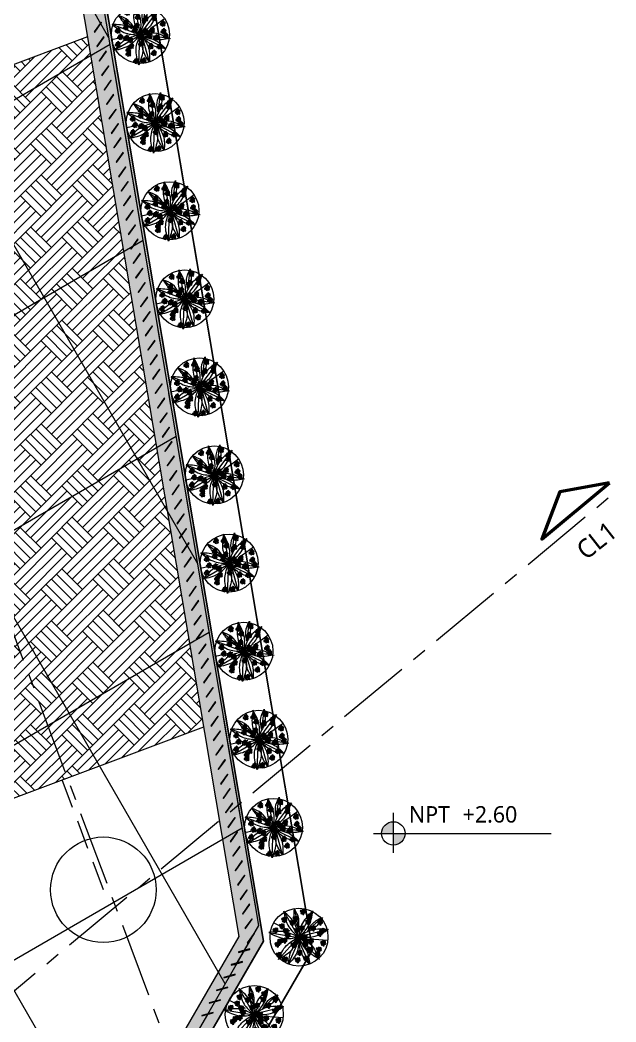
# Model space of a CAD drawing. Header units: inches. Extents: x 0 to 766, y -245 to 236.
# Drawn here: x 282.6 to 287.68, y 72.27 to 80.82 of the extents above; entities that cross this region are included whole.
import ezdxf
from ezdxf.enums import TextEntityAlignment as Align

# ---------------------------------------------------------------- set-up
doc = ezdxf.new("R2010")
doc.units = ezdxf.units.IN
doc.header["$MEASUREMENT"] = 0
for name, pattern in [('ACAD_ISO13W100', [36, 12, -3, 12, -3, 0, -3, 0, -3]), ('XREF_MOBILIARIO_200612$0$DASHED', [19.05, 12.7, -6.35]), ('XREF_MOBILIARIO_200612$0$DASHED2', [0.375, 0.25, -0.125]), ('XREF_PAISAJISMO_200612$0$CENTERX2', [101.6, 63.5, -12.7, 12.7, -12.7])]:
    doc.linetypes.add(name, pattern=pattern)
for name, color, linetype, lineweight in [('DLP_ETAPAS', 251, 'Continuous', 9), ('DLP_HATCH', 251, 'Continuous', 9), ('XREF_MOBILIARIO_200612$0$A-TECHO-PROY', 251, 'XREF_MOBILIARIO_200612$0$DASHED', 9), ('XREF_MOBILIARIO_200612$0$I-MUEBLES', 251, 'Continuous', 9), ('XREF_PAISAJISMO_200612$0$A-AN-CORTE', 251, 'Continuous', 9), ('XREF_PAISAJISMO_200612$0$A-AN-TEXT-NIVEL', 251, 'Continuous', 9), ('XREF_PAISAJISMO_200612$0$A-CARP', 251, 'Continuous', 9), ('XREF_PAISAJISMO_200612$0$A-MURO BAJO', 251, 'Continuous', 9), ('XREF_PAISAJISMO_200612$0$A-PISO', 251, 'Continuous', 9), ('XREF_PAISAJISMO_200612$0$HATCH MUROS', 251, 'Continuous', 9), ('XREF_VEGETACION_200612$0$0_PA_alternathera verde', 251, 'Continuous', 9), ('XREF_VEGETACION_200612$0$0_PA_TECOMARIA', 251, 'Continuous', 9), ('XREF_VEGETACION_200612$0$0_PA_VEGETACION', 251, 'Continuous', 9)]:
    doc.layers.add(name, color=color, linetype=linetype, lineweight=lineweight)
doc.styles.add('XREF_PAISAJISMO_200612$0$AMB 50', font='l_10646.ttf', dxfattribs={"height": 0.2})
doc.styles.add('XREF_PAISAJISMO_200612$0$NIVEL50', font='l_10646.ttf', dxfattribs={"height": 0.2})

# ---------------------------------------------------------------- blocks, each defined once
blk = doc.blocks.new('XREF_VEGETACION_200612$0$TECOMARIA1')
at = {"layer": 'XREF_VEGETACION_200612$0$0_PA_TECOMARIA', "color": 87, "lineweight": 0, "true_color": 0x50873a}
for p, q in [((-0.1413, 0.2525), (0.004, 0.0006)), ((-0.0383, 0.2759), (0.0034, 0.0851)), ((0.1426, 0.2507), (0.004, 0.0006)), ((-0.2346, 0.1388), (-0.0803, 0.0606)), ((0.22, 0.1821), (0.0943, 0.0634)), ((-0.2816, 0.0442), (0.0012, -0.0018)), ((0.2914, 0.0743), (0.0092, 0.0045)), ((0.2056, -0.2155), (0.0092, 0.0045)), ((-0.1897, -0.2155), (0.0012, -0.0018)), ((-0.0936, -0.2594), (0.008, -0.0327)), ((0.1095, -0.2594), (0.008, -0.0327)), ((0.2853, -0.0311), (0.1128, -0.0199))]:
    blk.add_line(p, q, dxfattribs=at)
at = {"layer": 'XREF_VEGETACION_200612$0$0_PA_TECOMARIA', "color": 20, "lineweight": 0, "true_color": 0xf94f06}
for points in [[(-0.0353, 0.1908), (-0.0445, 0.1948), (-0.0511, 0.1872), (-0.0459, 0.1786), (-0.0361, 0.1809)], [(-0.0176, 0.1965), (-0.0268, 0.2005), (-0.0334, 0.1929), (-0.0282, 0.1843), (-0.0185, 0.1865)], [(-0.0022, 0.1952), (-0.0114, 0.1991), (-0.018, 0.1915), (-0.0129, 0.1829), (-0.0031, 0.1852)], [(0.0352, 0.2553), (0.026, 0.2592), (0.0194, 0.2517), (0.0246, 0.2431), (0.0344, 0.2453)], [(0.0408, 0.2379), (0.0316, 0.2418), (0.025, 0.2343), (0.0301, 0.2257), (0.0399, 0.2279)], [(0.0529, 0.261), (0.0437, 0.2649), (0.0371, 0.2574), (0.0423, 0.2488), (0.0521, 0.251)], [(0.0545, 0.2455), (0.0453, 0.2495), (0.0387, 0.2419), (0.0438, 0.2333), (0.0536, 0.2355)], [(0.0561, 0.2292), (0.0468, 0.2331), (0.0403, 0.2256), (0.0454, 0.217), (0.0552, 0.2192)], [(0.0683, 0.2596), (0.0591, 0.2636), (0.0525, 0.256), (0.0577, 0.2474), (0.0674, 0.2496)], [(0.0698, 0.2437), (0.0606, 0.2476), (0.054, 0.2401), (0.0591, 0.2315), (0.0689, 0.2337)], [(0.0949, 0.2124), (0.0857, 0.2163), (0.0791, 0.2087), (0.0842, 0.2001), (0.094, 0.2024)], [(0.1004, 0.1949), (0.0912, 0.1989), (0.0846, 0.1913), (0.0898, 0.1827), (0.0995, 0.185)], [(0.1126, 0.2181), (0.1033, 0.222), (0.0968, 0.2144), (0.1019, 0.2058), (0.1117, 0.2081)], [(0.1141, 0.2026), (0.1049, 0.2065), (0.0983, 0.199), (0.1035, 0.1904), (0.1132, 0.1926)], [(0.1279, 0.2167), (0.1187, 0.2206), (0.1121, 0.2131), (0.1173, 0.2045), (0.1271, 0.2067)], [(0.1294, 0.2007), (0.1202, 0.2047), (0.1136, 0.1971), (0.1188, 0.1885), (0.1285, 0.1908)], [(-0.1672, 0.1182), (-0.1764, 0.1221), (-0.183, 0.1146), (-0.1779, 0.106), (-0.1681, 0.1082)], [(-0.1617, 0.1008), (-0.1709, 0.1047), (-0.1775, 0.0971), (-0.1723, 0.0885), (-0.1626, 0.0908)], [(-0.1495, 0.1239), (-0.1587, 0.1278), (-0.1653, 0.1203), (-0.1602, 0.1117), (-0.1504, 0.1139)], [(-0.148, 0.1084), (-0.1572, 0.1123), (-0.1638, 0.1048), (-0.1586, 0.0962), (-0.1488, 0.0984)], [(-0.1448, 0.1795), (-0.154, 0.1834), (-0.1606, 0.1759), (-0.1554, 0.1673), (-0.1456, 0.1695)], [(-0.1392, 0.1621), (-0.1484, 0.166), (-0.155, 0.1584), (-0.1499, 0.1498), (-0.1401, 0.1521)], [(-0.1341, 0.1225), (-0.1434, 0.1265), (-0.15, 0.1189), (-0.1448, 0.1103), (-0.135, 0.1125)], [(-0.1327, 0.1066), (-0.1419, 0.1105), (-0.1485, 0.1029), (-0.1433, 0.0943), (-0.1335, 0.0966)], [(-0.1271, 0.1852), (-0.1363, 0.1891), (-0.1429, 0.1816), (-0.1377, 0.173), (-0.1279, 0.1752)], [(-0.1255, 0.1697), (-0.1347, 0.1736), (-0.1413, 0.1661), (-0.1362, 0.1575), (-0.1264, 0.1597)], [(-0.1239, 0.1534), (-0.1332, 0.1573), (-0.1397, 0.1498), (-0.1346, 0.1412), (-0.1248, 0.1434)], [(-0.1117, 0.1838), (-0.1209, 0.1878), (-0.1275, 0.1802), (-0.1223, 0.1716), (-0.1126, 0.1738)], [(-0.1102, 0.1679), (-0.1194, 0.1718), (-0.126, 0.1642), (-0.1209, 0.1556), (-0.1111, 0.1579)], [(-0.0667, 0.1532), (-0.0759, 0.1571), (-0.0825, 0.1495), (-0.0773, 0.1409), (-0.0676, 0.1432)], [(-0.0611, 0.1358), (-0.0704, 0.1397), (-0.077, 0.1321), (-0.0718, 0.1235), (-0.062, 0.1258)], [(-0.049, 0.1589), (-0.0582, 0.1628), (-0.0648, 0.1552), (-0.0596, 0.1466), (-0.0499, 0.1489)], [(-0.0474, 0.1434), (-0.0567, 0.1473), (-0.0632, 0.1398), (-0.0581, 0.1312), (-0.0483, 0.1334)], [(-0.0459, 0.1271), (-0.0551, 0.131), (-0.0617, 0.1234), (-0.0565, 0.1148), (-0.0467, 0.1171)], [(-0.0336, 0.1575), (-0.0428, 0.1614), (-0.0494, 0.1539), (-0.0443, 0.1453), (-0.0345, 0.1475)], [(-0.0321, 0.1416), (-0.0414, 0.1455), (-0.048, 0.1379), (-0.0428, 0.1293), (-0.033, 0.1316)], [(-0.0297, 0.1734), (-0.039, 0.1774), (-0.0455, 0.1698), (-0.0404, 0.1612), (-0.0306, 0.1634)], [(-0.016, 0.1811), (-0.0252, 0.185), (-0.0318, 0.1774), (-0.0267, 0.1688), (-0.0169, 0.1711)], [(-0.0144, 0.1647), (-0.0237, 0.1687), (-0.0303, 0.1611), (-0.0251, 0.1525), (-0.0153, 0.1547)], [(-0.0007, 0.1792), (-0.01, 0.1831), (-0.0165, 0.1756), (-0.0114, 0.167), (-0.0016, 0.1692)], [(0.0249, 0.0984), (0.0157, 0.1023), (0.0091, 0.0947), (0.0142, 0.0861), (0.024, 0.0884)], [(0.0426, 0.104), (0.0333, 0.108), (0.0268, 0.1004), (0.0319, 0.0918), (0.0417, 0.0941)], [(0.0579, 0.1027), (0.0487, 0.1066), (0.0421, 0.0991), (0.0473, 0.0905), (0.0571, 0.0927)], [(0.085, 0.1585), (0.0758, 0.1625), (0.0692, 0.1549), (0.0744, 0.1463), (0.0842, 0.1485)], [(0.0906, 0.1411), (0.0814, 0.145), (0.0748, 0.1375), (0.0799, 0.1289), (0.0897, 0.1311)], [(0.1027, 0.1642), (0.0935, 0.1681), (0.0869, 0.1606), (0.0921, 0.152), (0.1019, 0.1542)], [(0.1043, 0.1487), (0.0951, 0.1527), (0.0885, 0.1451), (0.0936, 0.1365), (0.1034, 0.1388)], [(0.1059, 0.1324), (0.0966, 0.1363), (0.0901, 0.1288), (0.0952, 0.1202), (0.105, 0.1224)], [(0.1157, 0.1863), (0.1065, 0.1902), (0.0999, 0.1826), (0.105, 0.174), (0.1148, 0.1763)], [(0.1181, 0.1629), (0.1089, 0.1668), (0.1023, 0.1592), (0.1075, 0.1506), (0.1172, 0.1529)], [(0.1196, 0.1469), (0.1104, 0.1508), (0.1038, 0.1433), (0.1089, 0.1347), (0.1187, 0.1369)], [(0.1335, 0.0984), (0.1242, 0.1023), (0.1177, 0.0947), (0.1228, 0.0861), (0.1326, 0.0884)], [(0.1512, 0.104), (0.1419, 0.108), (0.1354, 0.1004), (0.1405, 0.0918), (0.1503, 0.0941)], [(0.1665, 0.1027), (0.1573, 0.1066), (0.1507, 0.0991), (0.1559, 0.0905), (0.1657, 0.0927)], [(0.2008, 0.155), (0.1916, 0.1589), (0.185, 0.1513), (0.1901, 0.1427), (0.1999, 0.145)], [(0.2063, 0.1376), (0.1971, 0.1415), (0.1905, 0.1339), (0.1957, 0.1253), (0.2054, 0.1276)], [(0.2185, 0.1607), (0.2093, 0.1646), (0.2027, 0.157), (0.2078, 0.1484), (0.2176, 0.1507)], [(0.22, 0.1452), (0.2108, 0.1491), (0.2042, 0.1416), (0.2094, 0.133), (0.2192, 0.1352)], [(0.2216, 0.1289), (0.2124, 0.1328), (0.2058, 0.1252), (0.211, 0.1166), (0.2207, 0.1189)], [(0.2339, 0.1593), (0.2246, 0.1632), (0.218, 0.1557), (0.2232, 0.1471), (0.233, 0.1493)], [(0.2353, 0.1433), (0.2261, 0.1473), (0.2195, 0.1397), (0.2247, 0.1311), (0.2344, 0.1334)], [(-0.2291, 0.0778), (-0.2384, 0.0818), (-0.2449, 0.0742), (-0.2398, 0.0656), (-0.23, 0.0679)], [(-0.2236, 0.0604), (-0.2328, 0.0643), (-0.2394, 0.0568), (-0.2343, 0.0482), (-0.2245, 0.0504)], [(-0.2114, 0.0835), (-0.2207, 0.0875), (-0.2273, 0.0799), (-0.2221, 0.0713), (-0.2123, 0.0735)], [(-0.2099, 0.0681), (-0.2191, 0.072), (-0.2257, 0.0644), (-0.2205, 0.0558), (-0.2108, 0.0581)], [(-0.2083, 0.0517), (-0.2175, 0.0557), (-0.2241, 0.0481), (-0.219, 0.0395), (-0.2092, 0.0417)], [(-0.1961, 0.0822), (-0.2053, 0.0861), (-0.2119, 0.0785), (-0.2067, 0.0699), (-0.197, 0.0722)], [(-0.1946, 0.0662), (-0.2038, 0.0701), (-0.2104, 0.0626), (-0.2053, 0.054), (-0.1955, 0.0562)], [(-0.1464, 0.0921), (-0.1556, 0.096), (-0.1622, 0.0885), (-0.157, 0.0799), (-0.1473, 0.0821)], [(-0.1286, 0.0725), (-0.1378, 0.0764), (-0.1444, 0.0689), (-0.1392, 0.0603), (-0.1295, 0.0625)], [(-0.123, 0.0551), (-0.1323, 0.059), (-0.1389, 0.0514), (-0.1337, 0.0428), (-0.1239, 0.0451)], [(-0.1109, 0.0782), (-0.1201, 0.0821), (-0.1267, 0.0746), (-0.1215, 0.066), (-0.1118, 0.0682)], [(-0.1107, 0.0312), (-0.1199, 0.0351), (-0.1265, 0.0276), (-0.1213, 0.019), (-0.1115, 0.0212)], [(-0.1093, 0.0627), (-0.1186, 0.0667), (-0.1251, 0.0591), (-0.12, 0.0505), (-0.1102, 0.0527)], [(-0.1077, 0.0464), (-0.117, 0.0503), (-0.1236, 0.0428), (-0.1184, 0.0342), (-0.1086, 0.0364)], [(-0.1051, 0.0138), (-0.1144, 0.0177), (-0.1209, 0.0102), (-0.1158, 0.0016), (-0.106, 0.0038)], [(-0.0955, 0.0768), (-0.1047, 0.0808), (-0.1113, 0.0732), (-0.1062, 0.0646), (-0.0964, 0.0668)], [(-0.094, 0.0609), (-0.1033, 0.0648), (-0.1098, 0.0572), (-0.1047, 0.0486), (-0.0949, 0.0509)], [(-0.093, 0.0369), (-0.1022, 0.0408), (-0.1088, 0.0333), (-0.1036, 0.0247), (-0.0938, 0.0269)], [(-0.0914, 0.0214), (-0.1006, 0.0254), (-0.1072, 0.0178), (-0.1021, 0.0092), (-0.0923, 0.0114)], [(-0.0898, 0.0051), (-0.0991, 0.009), (-0.1056, 0.0015), (-0.1005, -0.0071), (-0.0907, -0.0049)], [(-0.0776, 0.0355), (-0.0868, 0.0395), (-0.0934, 0.0319), (-0.0883, 0.0233), (-0.0785, 0.0255)], [(-0.0761, 0.0196), (-0.0853, 0.0235), (-0.0919, 0.0159), (-0.0868, 0.0073), (-0.077, 0.0096)], [(-0.0227, 0.0778), (-0.0319, 0.0818), (-0.0385, 0.0742), (-0.0334, 0.0656), (-0.0236, 0.0679)], [(-0.0172, 0.0604), (-0.0264, 0.0643), (-0.033, 0.0568), (-0.0278, 0.0482), (-0.0181, 0.0504)], [(-0.0119, 0.0142), (-0.0212, 0.0181), (-0.0277, 0.0105), (-0.0226, 0.0019), (-0.0128, 0.0042)], [(-0.0064, -0.0033), (-0.0156, 0.0007), (-0.0222, -0.0069), (-0.0171, -0.0155), (-0.0073, -0.0132)], [(-0.005, 0.0835), (-0.0142, 0.0875), (-0.0208, 0.0799), (-0.0157, 0.0713), (-0.0059, 0.0735)], [(-0.0035, 0.0681), (-0.0127, 0.072), (-0.0193, 0.0644), (-0.0141, 0.0558), (-0.0043, 0.0581)], [(-0.0019, 0.0517), (-0.0111, 0.0557), (-0.0177, 0.0481), (-0.0125, 0.0395), (-0.0028, 0.0417)], [(0.0058, 0.0199), (-0.0035, 0.0238), (-0.01, 0.0162), (-0.0049, 0.0076), (0.0049, 0.0099)], [(0.0073, 0.0044), (-0.0019, 0.0083), (-0.0085, 0.0008), (-0.0033, -0.0078), (0.0064, -0.0056)], [(0.0104, 0.0822), (0.0011, 0.0861), (-0.0054, 0.0785), (-0.0003, 0.0699), (0.0095, 0.0722)], [(0.0118, 0.0662), (0.0026, 0.0701), (-0.004, 0.0626), (0.0012, 0.054), (0.011, 0.0562)], [(0.0211, 0.0185), (0.0119, 0.0224), (0.0053, 0.0149), (0.0105, 0.0063), (0.0203, 0.0085)], [(0.0226, 0.0025), (0.0134, 0.0065), (0.0068, -0.0011), (0.012, -0.0097), (0.0217, -0.0074)], [(0.0304, 0.0809), (0.0212, 0.0849), (0.0146, 0.0773), (0.0198, 0.0687), (0.0295, 0.071)], [(0.0441, 0.0886), (0.0349, 0.0925), (0.0283, 0.0849), (0.0335, 0.0763), (0.0432, 0.0786)], [(0.0457, 0.0722), (0.0365, 0.0762), (0.0299, 0.0686), (0.0351, 0.06), (0.0448, 0.0623)], [(0.0536, 0.0142), (0.0444, 0.0181), (0.0378, 0.0105), (0.0429, 0.0019), (0.0527, 0.0042)], [(0.0591, -0.0033), (0.0499, 0.0007), (0.0433, -0.0069), (0.0485, -0.0155), (0.0582, -0.0132)], [(0.0594, 0.0867), (0.0502, 0.0907), (0.0436, 0.0831), (0.0488, 0.0745), (0.0585, 0.0767)], [(0.0713, 0.0199), (0.0621, 0.0238), (0.0555, 0.0162), (0.0606, 0.0076), (0.0704, 0.0099)], [(0.0728, 0.0044), (0.0636, 0.0083), (0.057, 0.0008), (0.0622, -0.0078), (0.072, -0.0056)], [(0.0867, 0.0185), (0.0774, 0.0224), (0.0708, 0.0149), (0.076, 0.0063), (0.0858, 0.0085)], [(0.0881, 0.0025), (0.0789, 0.0065), (0.0723, -0.0011), (0.0775, -0.0097), (0.0872, -0.0074)], [(0.139, 0.0809), (0.1298, 0.0849), (0.1232, 0.0773), (0.1284, 0.0687), (0.1381, 0.071)], [(0.1527, 0.0886), (0.1435, 0.0925), (0.1369, 0.0849), (0.1421, 0.0763), (0.1518, 0.0786)], [(0.1543, 0.0722), (0.1451, 0.0762), (0.1385, 0.0686), (0.1436, 0.06), (0.1534, 0.0623)], [(0.168, 0.0867), (0.1588, 0.0907), (0.1522, 0.0831), (0.1574, 0.0745), (0.1671, 0.0767)], [(0.1972, 0.0473), (0.188, 0.0513), (0.1814, 0.0437), (0.1865, 0.0351), (0.1963, 0.0374)], [(0.2027, 0.0299), (0.1935, 0.0339), (0.1869, 0.0263), (0.1921, 0.0177), (0.2018, 0.0199)], [(0.2149, 0.053), (0.2057, 0.057), (0.1991, 0.0494), (0.2042, 0.0408), (0.214, 0.043)], [(0.2164, 0.0376), (0.2072, 0.0415), (0.2006, 0.0339), (0.2058, 0.0253), (0.2156, 0.0276)], [(0.218, 0.0212), (0.2088, 0.0252), (0.2022, 0.0176), (0.2074, 0.009), (0.2171, 0.0112)], [(0.2221, 0.0752), (0.2128, 0.0791), (0.2062, 0.0715), (0.2114, 0.0629), (0.2212, 0.0652)], [(0.2276, 0.0578), (0.2184, 0.0617), (0.2118, 0.0541), (0.2169, 0.0455), (0.2267, 0.0478)], [(0.2303, 0.0517), (0.221, 0.0556), (0.2145, 0.048), (0.2196, 0.0394), (0.2294, 0.0417)], [(0.2317, 0.0357), (0.2225, 0.0397), (0.2159, 0.0321), (0.2211, 0.0235), (0.2309, 0.0257)], [(0.2398, 0.0809), (0.2305, 0.0848), (0.2239, 0.0772), (0.2291, 0.0686), (0.2389, 0.0709)], [(0.2413, 0.0654), (0.2321, 0.0693), (0.2255, 0.0618), (0.2306, 0.0532), (0.2404, 0.0554)], [(0.2429, 0.0491), (0.2337, 0.053), (0.2271, 0.0454), (0.2322, 0.0368), (0.242, 0.0391)], [(0.2551, 0.0795), (0.2459, 0.0834), (0.2393, 0.0759), (0.2445, 0.0673), (0.2542, 0.0695)], [(0.2566, 0.0636), (0.2474, 0.0675), (0.2408, 0.0599), (0.2459, 0.0513), (0.2557, 0.0536)], [(-0.2094, -0.0567), (-0.2186, -0.0528), (-0.2252, -0.0603), (-0.22, -0.0689), (-0.2103, -0.0667)], [(-0.2039, -0.0741), (-0.2131, -0.0702), (-0.2197, -0.0777), (-0.2145, -0.0863), (-0.2047, -0.0841)], [(-0.1917, -0.051), (-0.2009, -0.0471), (-0.2075, -0.0546), (-0.2024, -0.0632), (-0.1926, -0.061)], [(-0.1901, -0.0665), (-0.1994, -0.0625), (-0.206, -0.0701), (-0.2008, -0.0787), (-0.191, -0.0765)], [(-0.1886, -0.0828), (-0.1978, -0.0789), (-0.2044, -0.0864), (-0.1992, -0.095), (-0.1894, -0.0928)], [(-0.1839, -0.0277), (-0.1931, -0.0238), (-0.1997, -0.0313), (-0.1946, -0.0399), (-0.1848, -0.0377)], [(-0.1784, -0.0451), (-0.1876, -0.0412), (-0.1942, -0.0488), (-0.189, -0.0574), (-0.1792, -0.0551)], [(-0.1763, -0.0524), (-0.1856, -0.0484), (-0.1921, -0.056), (-0.187, -0.0646), (-0.1772, -0.0623)], [(-0.1749, -0.0683), (-0.1841, -0.0644), (-0.1907, -0.0719), (-0.1855, -0.0805), (-0.1757, -0.0783)], [(-0.1662, -0.022), (-0.1754, -0.0181), (-0.182, -0.0256), (-0.1769, -0.0343), (-0.1671, -0.032)], [(-0.1647, -0.0375), (-0.1739, -0.0336), (-0.1805, -0.0411), (-0.1753, -0.0497), (-0.1655, -0.0475)], [(-0.1631, -0.0538), (-0.1723, -0.0499), (-0.1789, -0.0574), (-0.1737, -0.066), (-0.164, -0.0638)], [(-0.1508, -0.0234), (-0.1601, -0.0194), (-0.1666, -0.027), (-0.1615, -0.0356), (-0.1517, -0.0334)], [(-0.1494, -0.0393), (-0.1586, -0.0354), (-0.1652, -0.043), (-0.16, -0.0516), (-0.1502, -0.0493)], [(-0.1412, -0.0181), (-0.1504, -0.0142), (-0.157, -0.0218), (-0.1518, -0.0304), (-0.1421, -0.0281)], [(-0.1356, -0.0355), (-0.1449, -0.0316), (-0.1515, -0.0392), (-0.1463, -0.0478), (-0.1365, -0.0455)], [(-0.1235, -0.0124), (-0.1327, -0.0085), (-0.1393, -0.0161), (-0.1341, -0.0247), (-0.1244, -0.0224)], [(-0.1219, -0.0279), (-0.1312, -0.024), (-0.1377, -0.0315), (-0.1326, -0.0401), (-0.1228, -0.0379)], [(-0.1203, -0.0442), (-0.1296, -0.0403), (-0.1362, -0.0479), (-0.131, -0.0565), (-0.1212, -0.0542)], [(-0.1081, -0.0138), (-0.1173, -0.0099), (-0.1239, -0.0174), (-0.1188, -0.026), (-0.109, -0.0238)], [(-0.1066, -0.0297), (-0.1159, -0.0258), (-0.1224, -0.0334), (-0.1173, -0.042), (-0.1075, -0.0397)], [(-0.0541, -0.0603), (-0.0633, -0.0563), (-0.0699, -0.0639), (-0.0648, -0.0725), (-0.055, -0.0703)], [(-0.0486, -0.0777), (-0.0578, -0.0738), (-0.0644, -0.0813), (-0.0592, -0.0899), (-0.0495, -0.0877)], [(-0.0364, -0.0546), (-0.0456, -0.0507), (-0.0522, -0.0582), (-0.0471, -0.0668), (-0.0373, -0.0646)], [(-0.0349, -0.0701), (-0.0441, -0.0661), (-0.0507, -0.0737), (-0.0455, -0.0823), (-0.0358, -0.08)], [(-0.0333, -0.0864), (-0.0425, -0.0825), (-0.0491, -0.09), (-0.0439, -0.0986), (-0.0342, -0.0964)], [(-0.021, -0.0559), (-0.0303, -0.052), (-0.0369, -0.0596), (-0.0317, -0.0682), (-0.0219, -0.0659)], [(-0.0196, -0.0719), (-0.0288, -0.068), (-0.0354, -0.0755), (-0.0302, -0.0841), (-0.0205, -0.0819)], [(-0.0146, -0.019), (-0.0238, -0.0151), (-0.0304, -0.0227), (-0.0253, -0.0313), (-0.0155, -0.029)], [(-0.0091, -0.0364), (-0.0183, -0.0325), (-0.0249, -0.0401), (-0.0197, -0.0487), (-0.01, -0.0464)], [(0.0031, -0.0133), (-0.0062, -0.0094), (-0.0127, -0.017), (-0.0076, -0.0256), (0.0022, -0.0233)], [(0.0046, -0.0288), (-0.0046, -0.0249), (-0.0112, -0.0324), (-0.006, -0.041), (0.0037, -0.0388)], [(0.0089, -0.0119), (-0.0003, -0.008), (-0.0069, -0.0156), (-0.0018, -0.0242), (0.008, -0.0219)], [(0.0184, -0.0147), (0.0092, -0.0108), (0.0026, -0.0183), (0.0078, -0.0269), (0.0176, -0.0247)], [(0.0199, -0.0306), (0.0107, -0.0267), (0.0041, -0.0343), (0.0093, -0.0429), (0.019, -0.0406)], [(0.0572, -0.0226), (0.048, -0.0187), (0.0414, -0.0262), (0.0465, -0.0348), (0.0563, -0.0326)], [(0.0599, -0.0549), (0.0506, -0.051), (0.0441, -0.0585), (0.0492, -0.0671), (0.059, -0.0649)], [(0.0627, -0.04), (0.0535, -0.0361), (0.0469, -0.0437), (0.0521, -0.0523), (0.0618, -0.05)], [(0.0654, -0.0723), (0.0562, -0.0684), (0.0496, -0.0759), (0.0548, -0.0845), (0.0645, -0.0823)], [(0.0744, -0.0119), (0.0652, -0.008), (0.0586, -0.0156), (0.0638, -0.0242), (0.0735, -0.0219)], [(0.0749, -0.0169), (0.0656, -0.013), (0.0591, -0.0206), (0.0642, -0.0292), (0.074, -0.0269)], [(0.0764, -0.0324), (0.0672, -0.0285), (0.0606, -0.036), (0.0658, -0.0446), (0.0755, -0.0424)], [(0.0776, -0.0492), (0.0683, -0.0453), (0.0618, -0.0528), (0.0669, -0.0614), (0.0767, -0.0592)], [(0.078, -0.0487), (0.0688, -0.0448), (0.0622, -0.0524), (0.0674, -0.061), (0.0771, -0.0587)], [(0.0791, -0.0647), (0.0699, -0.0607), (0.0633, -0.0683), (0.0685, -0.0769), (0.0782, -0.0747)], [(0.0807, -0.081), (0.0715, -0.0771), (0.0649, -0.0846), (0.07, -0.0932), (0.0798, -0.091)], [(0.0902, -0.0183), (0.081, -0.0144), (0.0744, -0.0219), (0.0796, -0.0305), (0.0894, -0.0283)], [(0.0917, -0.0342), (0.0825, -0.0303), (0.0759, -0.0379), (0.0811, -0.0465), (0.0908, -0.0442)], [(0.0929, -0.0506), (0.0837, -0.0466), (0.0771, -0.0542), (0.0823, -0.0628), (0.0921, -0.0606)], [(0.0944, -0.0665), (0.0852, -0.0626), (0.0786, -0.0701), (0.0838, -0.0787), (0.0935, -0.0765)], [(0.1133, -0.0234), (0.1041, -0.0194), (0.0975, -0.027), (0.1027, -0.0356), (0.1124, -0.0333)], [(0.1189, -0.0408), (0.1096, -0.0368), (0.103, -0.0444), (0.1082, -0.053), (0.118, -0.0508)], [(0.131, -0.0177), (0.1218, -0.0137), (0.1152, -0.0213), (0.1204, -0.0299), (0.1301, -0.0277)], [(0.1326, -0.0331), (0.1233, -0.0292), (0.1168, -0.0368), (0.1219, -0.0454), (0.1317, -0.0431)], [(0.1341, -0.0495), (0.1249, -0.0455), (0.1183, -0.0531), (0.1235, -0.0617), (0.1333, -0.0595)], [(0.1464, -0.019), (0.1372, -0.0151), (0.1306, -0.0227), (0.1357, -0.0313), (0.1455, -0.029)], [(0.1479, -0.035), (0.1386, -0.0311), (0.132, -0.0386), (0.1372, -0.0472), (0.147, -0.045)], [(0.2068, -0.1003), (0.1976, -0.0964), (0.191, -0.104), (0.1962, -0.1126), (0.2059, -0.1103)], [(0.2304, -0.0459), (0.2212, -0.042), (0.2146, -0.0496), (0.2198, -0.0582), (0.2295, -0.0559)], [(0.2359, -0.0633), (0.2267, -0.0594), (0.2201, -0.067), (0.2253, -0.0756), (0.2351, -0.0733)], [(0.2481, -0.0402), (0.2389, -0.0363), (0.2323, -0.0439), (0.2374, -0.0525), (0.2472, -0.0502)], [(0.2497, -0.0557), (0.2404, -0.0518), (0.2338, -0.0593), (0.239, -0.0679), (0.2488, -0.0657)], [(0.2512, -0.072), (0.242, -0.0681), (0.2354, -0.0757), (0.2406, -0.0843), (0.2504, -0.082)], [(0.2635, -0.0416), (0.2542, -0.0377), (0.2477, -0.0452), (0.2528, -0.0538), (0.2626, -0.0516)], [(0.2649, -0.0575), (0.2557, -0.0536), (0.2491, -0.0612), (0.2543, -0.0698), (0.2641, -0.0675)], [(-0.1959, -0.1571), (-0.2052, -0.1532), (-0.2117, -0.1608), (-0.2066, -0.1694), (-0.1968, -0.1671)], [(-0.1904, -0.1746), (-0.1996, -0.1706), (-0.2062, -0.1782), (-0.201, -0.1868), (-0.1913, -0.1845)], [(-0.1782, -0.1514), (-0.1875, -0.1475), (-0.194, -0.1551), (-0.1889, -0.1637), (-0.1791, -0.1614)], [(-0.1767, -0.1669), (-0.1859, -0.163), (-0.1925, -0.1705), (-0.1873, -0.1791), (-0.1776, -0.1769)], [(-0.1751, -0.1832), (-0.1843, -0.1793), (-0.1909, -0.1869), (-0.1858, -0.1955), (-0.176, -0.1932)], [(-0.1629, -0.1528), (-0.1721, -0.1489), (-0.1787, -0.1564), (-0.1735, -0.165), (-0.1637, -0.1628)], [(-0.1614, -0.1688), (-0.1706, -0.1648), (-0.1772, -0.1724), (-0.172, -0.181), (-0.1623, -0.1787)], [(-0.119, -0.1964), (-0.1282, -0.1924), (-0.1348, -0.2), (-0.1296, -0.2086), (-0.1199, -0.2064)], [(0.0031, -0.1378), (-0.0061, -0.1339), (-0.0127, -0.1415), (-0.0075, -0.1501), (0.0022, -0.1478)], [(0.0087, -0.1552), (-0.0006, -0.1513), (-0.0071, -0.1589), (-0.002, -0.1675), (0.0078, -0.1652)], [(0.0208, -0.1321), (0.0116, -0.1282), (0.005, -0.1358), (0.0102, -0.1444), (0.0199, -0.1421)], [(0.0224, -0.1476), (0.0132, -0.1437), (0.0066, -0.1512), (0.0117, -0.1598), (0.0215, -0.1576)], [(0.024, -0.1639), (0.0147, -0.16), (0.0081, -0.1676), (0.0133, -0.1762), (0.0231, -0.1739)], [(0.0362, -0.1335), (0.027, -0.1296), (0.0204, -0.1371), (0.0255, -0.1457), (0.0353, -0.1435)], [(0.0377, -0.1494), (0.0284, -0.1455), (0.0219, -0.1531), (0.027, -0.1617), (0.0368, -0.1594)], [(0.0653, -0.1921), (0.056, -0.1882), (0.0494, -0.1957), (0.0546, -0.2043), (0.0644, -0.2021)], [(0.083, -0.1864), (0.0737, -0.1825), (0.0671, -0.1901), (0.0723, -0.1987), (0.0821, -0.1964)], [(0.0958, -0.1069), (0.0866, -0.103), (0.08, -0.1105), (0.0851, -0.1191), (0.0949, -0.1169)], [(0.0983, -0.1878), (0.0891, -0.1839), (0.0825, -0.1914), (0.0877, -0.2), (0.0974, -0.1978)], [(0.1013, -0.1243), (0.0921, -0.1204), (0.0855, -0.128), (0.0907, -0.1366), (0.1004, -0.1343)], [(0.1135, -0.1012), (0.1042, -0.0973), (0.0977, -0.1049), (0.1028, -0.1135), (0.1126, -0.1112)], [(0.115, -0.1167), (0.1058, -0.1128), (0.0992, -0.1203), (0.1044, -0.1289), (0.1141, -0.1267)], [(0.1166, -0.133), (0.1074, -0.1291), (0.1008, -0.1367), (0.1059, -0.1453), (0.1157, -0.143)], [(0.1288, -0.1026), (0.1196, -0.0987), (0.113, -0.1062), (0.1182, -0.1148), (0.128, -0.1126)], [(0.1303, -0.1185), (0.1211, -0.1146), (0.1145, -0.1222), (0.1197, -0.1308), (0.1294, -0.1285)], [(0.1765, -0.1552), (0.1673, -0.1513), (0.1607, -0.1588), (0.1659, -0.1674), (0.1756, -0.1652)], [(0.1821, -0.1726), (0.1728, -0.1687), (0.1663, -0.1763), (0.1714, -0.1849), (0.1812, -0.1826)], [(0.1891, -0.106), (0.1799, -0.1021), (0.1733, -0.1096), (0.1785, -0.1182), (0.1882, -0.116)], [(0.1942, -0.1495), (0.185, -0.1456), (0.1784, -0.1531), (0.1836, -0.1617), (0.1933, -0.1595)], [(0.1947, -0.1234), (0.1854, -0.1195), (0.1788, -0.1271), (0.184, -0.1357), (0.1938, -0.1334)], [(0.1958, -0.165), (0.1866, -0.161), (0.18, -0.1686), (0.1851, -0.1772), (0.1949, -0.175)], [(0.1974, -0.1813), (0.1881, -0.1774), (0.1815, -0.1849), (0.1867, -0.1935), (0.1965, -0.1913)], [(0.2084, -0.1158), (0.1991, -0.1119), (0.1926, -0.1194), (0.1977, -0.128), (0.2075, -0.1258)], [(0.2096, -0.1509), (0.2004, -0.1469), (0.1938, -0.1545), (0.1989, -0.1631), (0.2087, -0.1609)], [(0.2099, -0.1321), (0.2007, -0.1282), (0.1941, -0.1358), (0.1993, -0.1444), (0.2091, -0.1421)], [(0.2111, -0.1668), (0.2018, -0.1629), (0.1953, -0.1705), (0.2004, -0.1791), (0.2102, -0.1768)], [(0.2222, -0.1017), (0.213, -0.0978), (0.2064, -0.1053), (0.2115, -0.1139), (0.2213, -0.1117)], [(0.2237, -0.1176), (0.2144, -0.1137), (0.2078, -0.1213), (0.213, -0.1299), (0.2228, -0.1276)], [(-0.1367, -0.2021), (-0.1459, -0.1981), (-0.1525, -0.2057), (-0.1473, -0.2143), (-0.1375, -0.212)], [(-0.1311, -0.2195), (-0.1404, -0.2156), (-0.1469, -0.2231), (-0.1418, -0.2317), (-0.132, -0.2295)], [(-0.1174, -0.2118), (-0.1266, -0.2079), (-0.1332, -0.2155), (-0.1281, -0.2241), (-0.1183, -0.2218)], [(-0.1158, -0.2282), (-0.1251, -0.2242), (-0.1316, -0.2318), (-0.1265, -0.2404), (-0.1167, -0.2382)], [(-0.1036, -0.1977), (-0.1128, -0.1938), (-0.1194, -0.2014), (-0.1143, -0.21), (-0.1045, -0.2077)], [(-0.1021, -0.2137), (-0.1113, -0.2098), (-0.1179, -0.2173), (-0.1128, -0.2259), (-0.103, -0.2237)], [(-0.0155, -0.2074), (-0.0247, -0.2034), (-0.0313, -0.211), (-0.0262, -0.2196), (-0.0164, -0.2173)], [(-0.01, -0.2248), (-0.0192, -0.2208), (-0.0258, -0.2284), (-0.0206, -0.237), (-0.0109, -0.2348)], [(0.0022, -0.2017), (-0.0071, -0.1977), (-0.0136, -0.2053), (-0.0085, -0.2139), (0.0013, -0.2117)], [(0.0037, -0.2171), (-0.0055, -0.2132), (-0.0121, -0.2208), (-0.0069, -0.2294), (0.0028, -0.2271)], [(0.0053, -0.2335), (-0.0039, -0.2295), (-0.0105, -0.2371), (-0.0053, -0.2457), (0.0044, -0.2435)], [(0.0175, -0.203), (0.0083, -0.1991), (0.0017, -0.2067), (0.0069, -0.2153), (0.0167, -0.213)], [(0.019, -0.219), (0.0098, -0.2151), (0.0032, -0.2226), (0.0084, -0.2312), (0.0181, -0.229)], [(0.0708, -0.2095), (0.0616, -0.2056), (0.055, -0.2132), (0.0601, -0.2218), (0.0699, -0.2195)], [(0.0845, -0.2019), (0.0753, -0.198), (0.0687, -0.2055), (0.0738, -0.2141), (0.0836, -0.2119)], [(0.0861, -0.2182), (0.0769, -0.2143), (0.0703, -0.2219), (0.0754, -0.2305), (0.0852, -0.2282)], [(0.0998, -0.2037), (0.0906, -0.1998), (0.084, -0.2074), (0.0891, -0.216), (0.0989, -0.2137)]]:
    blk.add_lwpolyline(points, close=True, dxfattribs=at)
at = {"layer": 'XREF_VEGETACION_200612$0$0_PA_TECOMARIA', "lineweight": 15}
blk.add_circle((0.008, 0.0006), 0.2791, dxfattribs=at)
at = {"layer": 'XREF_VEGETACION_200612$0$0_PA_TECOMARIA', "color": 87, "lineweight": 0, "true_color": 0x50873a}
for points in [[(-0.1392, 0.2488), (-0.099, 0.213), (-0.0235, 0.1458), (-0.0048, 0.0469), (0.004, 0.0006), (-0.0317, 0.0313), (-0.108, 0.0971), (-0.1283, 0.1961), (-0.1392, 0.2488)], [(-0.038, 0.2761), (-0.0195, 0.2448), (0.0153, 0.186), (0.007, 0.1184), (0.0031, 0.0868), (-0.0135, 0.114), (-0.0491, 0.172), (-0.0419, 0.2399), (-0.038, 0.2761)], [(0.1431, 0.2511), (0.1331, 0.1983), (0.1143, 0.0989), (0.0391, 0.032), (0.0039, 0.0007), (0.0119, 0.0471), (0.029, 0.1463), (0.1035, 0.2147), (0.1431, 0.2511)], [(0.2337, 0.1902), (0.2006, 0.175), (0.1385, 0.1466), (0.1068, 0.0864), (0.0919, 0.0582), (0.1211, 0.071), (0.1834, 0.0983), (0.2162, 0.1583), (0.2337, 0.1902)], [(-0.2816, 0.0442), (-0.2285, 0.0527), (-0.1287, 0.0687), (-0.0403, 0.0207), (0.0012, -0.0018), (-0.0453, -0.01), (-0.1444, -0.0275), (-0.234, 0.0193), (-0.2816, 0.0442)], [(0.2872, 0.0733), (0.2417, 0.0446), (0.1562, -0.0094), (0.056, 0), (0.0091, 0.0044), (0.0485, 0.0302), (0.1328, 0.0853), (0.2336, 0.0775), (0.2872, 0.0733)], [(0.1999, -0.2091), (0.1786, -0.1597), (0.1385, -0.0669), (0.0504, -0.0181), (0.0092, 0.0048), (0.0272, -0.0388), (0.0657, -0.1318), (0.1533, -0.1823), (0.1999, -0.2091)], [(-0.1903, -0.2161), (-0.1436, -0.1893), (-0.0559, -0.139), (-0.0174, -0.046), (0.0007, -0.0025), (-0.0405, -0.0253), (-0.1286, -0.074), (-0.1689, -0.1668), (-0.1903, -0.2161)], [(-0.0936, -0.2594), (-0.0621, -0.225), (-0.0029, -0.1604), (0.0045, -0.0734), (0.008, -0.0327), (-0.0201, -0.0624), (-0.0801, -0.1258), (-0.0889, -0.213), (-0.0936, -0.2594)], [(0.1095, -0.2594), (0.1048, -0.213), (0.096, -0.1258), (0.036, -0.0624), (0.008, -0.0327), (0.0114, -0.0734), (0.0189, -0.1604), (0.0781, -0.225), (0.1095, -0.2594)]]:
    blk.add_open_spline(points, degree=3, knots=[0, 0, 0, 0, 0.1562175, 0.2937817, 0.2937817, 0.2937817, 0.431346, 0.5875635, 0.5875635, 0.5875635, 0.5875635], dxfattribs=at)
blk = doc.blocks.new('*U201')
at = {"layer": 'XREF_VEGETACION_200612$0$0_PA_TECOMARIA', "xscale": 0.8860879286641614, "yscale": 0.8860879286641614, "zscale": 0.8860879286641614, "rotation": 300.0587768021542}
blk.add_blockref('XREF_VEGETACION_200612$0$TECOMARIA1', (0.2485, -0.2388), dxfattribs=at)
blk = doc.blocks.new('*U200')
at = {"layer": 'XREF_VEGETACION_200612$0$0_PA_VEGETACION', "color": 0, "linetype": 'ByBlock', "lineweight": -2, "transparency": 16777216}
for p, rotation in [((106.8628, 41.3926), 99.54132250091719), ((106.989, 40.6415), 99.54132250091719), ((107.1153, 39.8905), 99.54132250091719), ((107.2415, 39.1394), 99.54132250091719), ((107.3677, 38.3883), 99.54132250091719), ((107.494, 37.6372), 99.54132250091719), ((107.6202, 36.8862), 99.54132250091719), ((107.7465, 36.1351), 99.54132250091719), ((107.8727, 35.384), 99.54132250091719), ((107.999, 34.6329), 99.54132250091719), ((108.0773, 33.8905), 59.94122319784581), ((107.6958, 33.2313), 59.94122319784581)]:
    blk.add_blockref('*U201', p, dxfattribs=dict(at, rotation=rotation))
blk = doc.blocks.new('XREF_MOBILIARIO_200612$0$BANCA1')
blk.add_circle((0, 0), 0.45)
blk = doc.blocks.new('XREF_MOBILIARIO_200612')
at = {"layer": 'XREF_MOBILIARIO_200612$0$A-TECHO-PROY', "linetype": 'XREF_MOBILIARIO_200612$0$DASHED2'}
blk.add_line((127.1859, 69.6913, 0), (126.8357, 70.628, 0), dxfattribs=at)
at = {"layer": 'XREF_MOBILIARIO_200612$0$I-MUEBLES', "rotation": 148.0854079934007}
blk.add_blockref('XREF_MOBILIARIO_200612$0$BANCA1', (127.1859, 69.6913, 0), dxfattribs=at)
blk = doc.blocks.new('XREF_PAISAJISMO_200612$0$NIVELES')
h = blk.add_hatch(color=256)
h.paths.add_polyline_path([(0, 0.0808, 0.414214), (-0.0855, -0.0047), (0, -0.0047)])
h.paths.add_polyline_path([(0.0855, -0.0047), (0, -0.0047), (0, -0.0902, 0.414214)])
for points in [[(0, -0.1453), (0, 0.1453)], [(-0.1447, -0.0047), (1.1522, -0.0047)]]:
    blk.add_lwpolyline(points)
blk.add_circle((0, -0.0047), 0.0855)
at = {"style": 'XREF_PAISAJISMO_200612$0$NIVEL50'}
for tag, p in [('TIPONIVEL', (0.1139, 0.0079)), ('NIVELPISO', (0.506, 0.0079))]:
    blk.add_attdef(tag, p, '', height=0.12, dxfattribs=at)
blk = doc.blocks.new('XREF_PAISAJISMO_200612$0$baranda exterior')
at = {"layer": 'XREF_PAISAJISMO_200612$0$A-PISO', "true_color": 0xffffff}
h = blk.add_hatch(color=7, dxfattribs=at)
h.dxf.hatch_style = 1
h.paths.add_polyline_path([(-0.05, 0), (0.05, 0), (0.05, 0.005), (-0.05, 0.005)])
blk.add_lwpolyline([(-0.05, 0), (0.05, 0), (0.05, 0.005), (-0.05, 0.005)], close=True)
blk = doc.blocks.new('XREF_PAISAJISMO_200612')
at = {"layer": 'XREF_PAISAJISMO_200612$0$HATCH MUROS', "true_color": 0xf8991e, "transparency": 33554636}
h = blk.add_hatch(color=30, dxfattribs=at)
h.dxf.hatch_style = 1
h.paths.add_polyline_path([(121.9651, 92.3955), (121.7786, 92.32), (123.0201, 87.8956), (126.5429, 80.0019), (128.3431, 69.2916), (121.4767, 57.4267), (121.6497, 57.3265), (128.5523, 69.2538), (126.7359, 80.0601), (123.2087, 87.9637)])
at = {"layer": 'XREF_PAISAJISMO_200612$0$A-AN-CORTE', "linetype": 'XREF_PAISAJISMO_200612$0$CENTERX2', "ltscale": 0.01}
for p, q in [((118.0971, 94.1332, 0), (129.3934, 63.9186, 0)), ((99.5241, 46.5246, 0), (131.5588, 73.0867, 0))]:
    blk.add_line(p, q, dxfattribs=at)
at = {"layer": 'XREF_PAISAJISMO_200612$0$A-AN-CORTE', "lineweight": 53, "elevation": 0}
blk.add_lwpolyline([(131.5041, 73.1605), (131.0797, 73.0848), (130.9267, 72.6818)], close=True, dxfattribs=at)
at = {"layer": 'XREF_PAISAJISMO_200612$0$A-MURO BAJO'}
for p, q in [((127.1219, 80.1766), (128.9706, 69.1781)), ((126.7359, 80.0601), (128.5523, 69.2538)), ((128.5523, 69.2538), (121.6497, 57.3265)), ((128.9706, 69.1781), (121.9958, 57.1259))]:
    blk.add_line(p, q, dxfattribs=at)
at = {"layer": 'XREF_PAISAJISMO_200612$0$A-MURO BAJO', "elevation": 0}
blk.add_lwpolyline([(122.3379, 92.546), (123.5859, 88.1), (127.1219, 80.1766), (128.9706, 69.1781), (121.9958, 57.1259), (121.6497, 57.3265), (128.5523, 69.2538), (126.7359, 80.0601), (123.2087, 87.9637), (121.9652, 92.3954)], close=True, dxfattribs=at)
at = {"layer": 'XREF_PAISAJISMO_200612$0$A-MURO BAJO'}
blk.add_polyline3d([(121.6497, 57.3265, 0), (121.4767, 57.4267, 0), (128.3431, 69.2916, 0), (126.5429, 80.0019, 0), (123.0201, 87.8956, 0), (121.7786, 92.32, 0), (121.9648, 92.3953, 0)], dxfattribs=at)
at = {"layer": 'XREF_PAISAJISMO_200612$0$A-PISO'}
for p, q in [((122.4111, 75.2299, 0), (127.0533, 76.9655, 0)), ((123.8914, 69.5273, 0), (128.0426, 71.0793, 0))]:
    blk.add_line(p, q, dxfattribs=at)
at = {"layer": 'XREF_PAISAJISMO_200612$0$A-PISO', "elevation": 0}
blk.add_lwpolyline([(121.6497, 57.3265), (121.9958, 57.1259), (128.9706, 69.1781), (127.1113, 80.2422), (126.5846, 81.3807), (123.5859, 88.1), (122.3379, 92.5461), (121.9652, 92.3954)], dxfattribs=at)
at = {"layer": 'XREF_PAISAJISMO_200612$0$A-AN-TEXT-NIVEL'}
ref = blk.add_blockref('XREF_PAISAJISMO_200612$0$NIVELES', (129.6599, 70.1773, 0), dxfattribs=dict(at, xscale=1.167607188457824, yscale=1.167607188457824, zscale=1.167607188457824))
ref.add_attrib('TIPONIVEL', 'NPT', dxfattribs={"layer": '0', "height": 0.14011, "style": 'XREF_PAISAJISMO_200612$0$NIVEL50'}).set_placement((129.7929, 70.2223, 0), align=Align.BOTTOM_LEFT)
ref.add_attrib('NIVELPISO', '+2.60', dxfattribs={"layer": '0', "height": 0.14011, "style": 'XREF_PAISAJISMO_200612$0$NIVEL50'}).set_placement((130.2507, 70.2223, 0), align=Align.BOTTOM_LEFT)
at = {"layer": 'XREF_PAISAJISMO_200612$0$A-CARP'}
for p, rotation in [((127.1418, 77.0439, 0), 54.54132250091839), ((127.1626, 76.9206, 0), 54.54132250091839), ((127.1833, 76.7973, 0), 54.54132250091839), ((127.204, 76.674, 0), 54.54132250091839), ((127.2247, 76.5508, 0), 54.54132250091839), ((127.2454, 76.4275, 0), 54.54132250091839), ((127.2662, 76.3042, 0), 54.54132250091839), ((127.2869, 76.181, 0), 54.54132250091839), ((127.3076, 76.0577, 0), 54.54132250091839), ((127.3283, 75.9344, 0), 54.54132250091839), ((127.349, 75.8111, 0), 54.54132250091839), ((127.3698, 75.6879, 0), 54.54132250091839), ((127.3905, 75.5646, 0), 54.54132250091839), ((127.4112, 75.4413, 0), 54.54132250091839), ((127.4319, 75.3181, 0), 54.54132250091839), ((127.4526, 75.1948, 0), 54.54132250091839), ((127.4733, 75.0715, 0), 54.54132250091839), ((127.4941, 74.9482, 0), 54.54132250091839), ((127.5148, 74.825, 0), 54.54132250091839), ((127.5355, 74.7017, 0), 54.54132250091839), ((127.5562, 74.5784, 0), 54.54132250091839), ((127.5769, 74.4552, 0), 54.54132250091839), ((127.5977, 74.3319, 0), 54.54132250091839), ((127.6184, 74.2086, 0), 54.54132250091839), ((127.6391, 74.0854, 0), 54.54132250091839), ((127.6598, 73.9621, 0), 54.54132250091839), ((127.6805, 73.8388, 0), 54.54132250091839), ((127.7013, 73.7155, 0), 54.54132250091839), ((127.722, 73.5923, 0), 54.54132250091839), ((127.7427, 73.469, 0), 54.54132250091839), ((127.7634, 73.3457, 0), 54.54132250091839), ((127.7841, 73.2225, 0), 54.54132250091839), ((127.8049, 73.0992, 0), 54.54132250091839), ((127.8256, 72.9759, 0), 54.54132250091839), ((127.8463, 72.8526, 0), 54.54132250091839), ((127.867, 72.7294, 0), 54.54132250091839), ((127.8877, 72.6061, 0), 54.54132250091839), ((127.9085, 72.4828, 0), 54.54132250091839), ((127.9292, 72.3596, 0), 54.54132250091839), ((127.9499, 72.2363, 0), 54.54132250091839), ((127.9706, 72.113, 0), 54.54132250091839), ((127.9913, 71.9897, 0), 54.54132250091839), ((128.0121, 71.8665, 0), 54.54132250091839), ((128.0328, 71.7432, 0), 54.54132250091839), ((128.0535, 71.6199, 0), 54.54132250091839), ((128.0742, 71.4967, 0), 54.54132250091839), ((128.0949, 71.3734, 0), 54.54132250091839), ((128.1157, 71.2501, 0), 54.54132250091839), ((128.1364, 71.1269, 0), 54.54132250091839), ((128.1571, 71.0036, 0), 54.54132250091839), ((128.1778, 70.8803, 0), 54.54132250091839), ((128.1985, 70.757, 0), 54.54132250091839), ((128.2193, 70.6338, 0), 54.54132250091839), ((128.24, 70.5105, 0), 54.54132250091839), ((128.2607, 70.3872, 0), 54.54132250091839), ((128.2814, 70.264, 0), 54.54132250091839), ((128.3021, 70.1407, 0), 54.54132250091839), ((128.3229, 70.0174, 0), 54.54132250091839), ((128.3436, 69.8941, 0), 54.54132250091839), ((128.3643, 69.7709, 0), 54.54132250091839), ((128.385, 69.6476, 0), 54.54132250091839), ((128.4057, 69.5243, 0), 54.54132250091839), ((128.4265, 69.4011, 0), 54.54132250091839), ((128.4472, 69.2778, 0), 54.54132250091839), ((128.388, 69.169, 0), 14.94122319784702), ((128.3254, 69.0608, 0), 14.94122319784702), ((128.2627, 68.9526, 0), 14.94122319784702), ((128.2001, 68.8444, 0), 14.94122319784702), ((128.1375, 68.7362, 0), 14.94122319784702), ((128.0749, 68.628, 0), 14.94122319784702)]:
    blk.add_blockref('XREF_PAISAJISMO_200612$0$baranda exterior', p, dxfattribs=dict(at, rotation=rotation))
at = {"layer": 'XREF_PAISAJISMO_200612$0$A-AN-CORTE', "insert": (131.5859, 72.717, 0), "char_height": 0.16, "attachment_point": 9, "rotation": 38.14855, "style": 'XREF_PAISAJISMO_200612$0$AMB 50'}
blk.add_mtext_dynamic_manual_height_columns('CL1', width=1.056486, gutter_width=1, heights=[0], dxfattribs=at)
blk = doc.blocks.new('paisajismo et 1')
at = {"layer": 'XREF_VEGETACION_200612$0$0_PA_alternathera verde', "true_color": 0xecedde, "transparency": 33554618}
h = blk.add_hatch(dxfattribs=at)
h.set_pattern_fill('BASKETWV', color=254, scale=0.5, angle=45, style=0, double=1, pattern_type=2)
h.set_pattern_definition([(45, (20.4393, 35.3011), (0.08838835, 0.44194174), [0.5, -0.25]), (45, (20.39511, 35.3453), (0.08838835, 0.44194174), [0.5, -0.25]), (45, (20.35092, 35.3895), (0.08838835, 0.44194174), [0.5, -0.25]), (45, (20.30673, 35.43369), (0.08838835, 0.44194174), [0.5, -0.25]), (45, (20.26253, 35.47788), (0.08838835, 0.44194174), [-0.125, 0.25, -0.375]), (135, (20.35092, 35.56627), (-0.4419417, -0.0883883), [0.25, -0.25]), (135, (20.3951, 35.61046), (-0.4419417, -0.0883883), [0.25, -0.25]), (135, (20.4393, 35.65466), (-0.4419417, -0.0883883), [0.25, -0.25]), (135, (20.4835, 35.69885), (-0.4419417, -0.0883883), [0.25, -0.25]), (135, (20.5277, 35.74305), (-0.4419417, -0.0883883), [0.25, -0.25])])
h.paths.add_polyline_path([(127.0536, 76.9656), (122.4111, 75.2299), (118.6138, 69.7689, 0.676766), (119.3796, 68.6059), (123.8914, 69.5273), (128.0429, 71.0795)])
for name in ['XREF_PAISAJISMO_200612', 'XREF_MOBILIARIO_200612']:
    blk.add_blockref(name, (0, 0))
at = {"layer": 'XREF_VEGETACION_200612$0$0_PA_VEGETACION'}
blk.add_blockref('*U200', (20.4393, 35.3011, 0), dxfattribs=at)
blk = doc.blocks.new('ETAPAS_EL-ROSARIO-01')
at = {"layer": 'DLP_HATCH'}
h = blk.add_hatch(dxfattribs=at)
h.set_pattern_fill('NET', color=8, scale=0.5, angle=30)
h.set_pattern_definition([(30, (-226598.6886, -8188115.8588), (-0.79375, 1.3748153285), []), (120, (-226598.6886, -8188115.8588), (-1.3748153285, -0.79375), [])])
edge = h.paths.add_edge_path()
edge.add_line((-5.1193, -39.3806), (-2.1453, -34.3627))
edge.add_line((-2.1453, -34.3627), (-0.724, -35.1709))
edge.add_line((-0.724, -35.1709), (6.1736, -23.1593))
edge.add_line((6.1736, -23.1593), (4.3725, -12.4872))
edge.add_line((4.3725, -12.4872), (3.084, -7.4127))
edge.add_line((3.084, -7.4127), (0.6029, -1.4531))
edge.add_line((0.6029, -1.4531), (-26.0589, -11.4216))
edge.add_line((-26.0589, -11.4216), (-38.3067, -6.0033))
edge.add_line((-38.3067, -6.0033), (-39.0114, -15.829))
edge.add_line((-39.0114, -15.829), (-41.0464, -27.6598))
edge.add_arc((-46.9596, -26.6427), 6, 309.92555, 350.2403, ccw=False)
edge.add_line((-43.1088, -31.244), (-48.9313, -36.1168))
edge.add_line((-48.9313, -36.1168), (-63.5855, -32.11))
edge.add_line((-63.5855, -32.11), (-61.2715, -23.647))
edge.add_line((-61.2715, -23.647), (-60.8657, -17.421))
edge.add_line((-60.8657, -17.421), (-71.969, -14.9973))
edge.add_line((-71.969, -14.9973), (-72.4637, -16.8066))
edge.add_line((-72.4637, -16.8066), (-97.9879, -9.8282))
edge.add_line((-97.9879, -9.8282), (-103.8113, -36.5534))
edge.add_line((-103.8113, -36.5534), (-110.3536, -66.4247))
edge.add_line((-110.3536, -66.4247), (-53.6179, -81.6177))
edge.add_line((-53.6179, -81.6177), (-44.925, -72.7202))
edge.add_line((-44.925, -72.7202), (-5.1193, -39.3806))
at = {"linetype": 'ACAD_ISO13W100', "ltscale": 0.15, "elevation": 0}
blk.add_lwpolyline([(-78.109, 81.2773), (-88.3916, 34.1869), (-103.8049, -36.4241), (-107.3674, -52.7445), (-110.3536, -66.4247), (-53.6179, -81.6177), (-44.925, -72.7202), (-17.9249, -50.0988), (-5.1193, -39.3806), (-2.1453, -34.3627), (-0.7241, -35.1709), (6.1736, -23.1593), (4.3725, -12.4871), (3.084, -7.4127), (-20.0641, 48.1885), (-17.8428, 53.22), (-6.5124, 82.8259)], dxfattribs=at)
at = {"ltscale": 0.15}
blk.add_lwpolyline([(-5.1193, -39.3806), (-2.1453, -34.3627), (-0.724, -35.1709), (6.1736, -23.1593), (4.3725, -12.4872), (3.084, -7.4127), (0.6029, -1.4531), (-26.0589, -11.4216), (-38.3067, -6.0033), (-39.0114, -15.829), (-41.0464, -27.6598, -0.177743), (-43.1088, -31.244), (-48.9313, -36.1168), (-63.5855, -32.11), (-61.2715, -23.647), (-60.8657, -17.421), (-71.969, -14.9973), (-72.4637, -16.8066), (-97.9879, -9.8282), (-103.8113, -36.5534), (-110.3536, -66.4247), (-53.6179, -81.6177), (-44.925, -72.7202)], format="xyb", close=True, dxfattribs=at)

msp = doc.modelspace()

# ---------------------------------------------------------------- block references
at = {"color": 251}
msp.add_blockref('paisajismo et 1', (156.1221, 3.7092, 0), dxfattribs=at)
at = {"layer": 'DLP_ETAPAS', "color": 251}
msp.add_blockref('ETAPAS_EL-ROSARIO-01', (278.4599, 96.2553, 0), dxfattribs=at)

doc.saveas('drawing.dxf')
